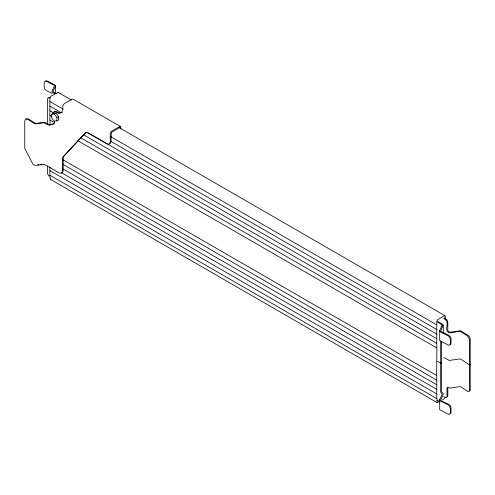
<?xml version="1.0" encoding="UTF-8"?>
<svg xmlns="http://www.w3.org/2000/svg" width="495" height="495" viewBox="0 0 495 495"><rect width="100%" height="100%" fill="white"/><g stroke="black" fill="none" stroke-linecap="round" stroke-linejoin="round"><path stroke-width="0.74" d="M54.543 121.294L54.339 123.1L53.435 124.01L49.568 125.186L47.631 124.82L44.439 122.983L43.35 122.809L34.854 123.899L27.677 119.369L25.635 119.097L24.75 121.071L24.75 148.364L32.849 164.062L33.79 164.971L36.098 165.386L44.439 164.433L59.196 172.953L61.071 173.33L62.005 172.538L62.389 171.109L62.389 158.666L62.964 156.89L85.196 132.889L86.353 132.443L87.813 132.821L107.062 143.934L109.29 144.113L110.249 142.09L110.249 133.805L110.719 132.233L111.845 131.039L119.425 126.664L120.551 126.553L121.021 129.09M51.752 114.388L51.758 117.841L52.817 119.592L54.351 121.065L56.944 120.83L58.577 119.889L58.577 116.43L55.985 113.207L53.392 113.435L51.752 114.388L54.351 114.153L55.985 113.207M58.577 116.43L56.944 117.377L56.944 120.83M445.259 397.268L444.461 398.648L442.61 399.719M469.712 391.112L470.25 389.85L470.25 339.186L469.712 337.194L468.418 335.641L460.721 330.759L450.097 332.176L448.612 331.78L447.814 330.394L447.814 322.109L447.226 320.141L444.535 317.914M447.226 397.089L447.814 395.796L447.814 387.505L447.016 387.969L447.016 396.254L446.428 397.547L443.737 396.668M439.647 330.66L440.364 331.99L448.167 335.827L449.683 337.243L450.314 339.18L450.314 343.79L449.683 345.108L448.167 345.034L439.709 340.585L439.647 330.66L442.159 325.246L441.67 324.503L437.036 321.824M438.186 321.571L443.217 324.745L440.736 330.827L441.095 331.489L448.897 335.325L450.413 336.749L451.044 338.685L451.044 343.295L450.413 344.613M439.647 399.743L440.364 401.074L448.167 404.91L449.683 406.327L450.314 408.264L450.314 412.873L449.683 414.191L448.167 414.117L439.709 409.674L439.647 399.743L442.159 394.329L440.674 392.089L440.674 340.931M45.546 80.809L47.05 80.852L55.502 85.301L55.564 86.019L52.946 91.649L56.35 93.796M110.088 143.649L111.047 141.632L111.301 132.567L119.425 127.586L120.223 128.044M450.413 413.696L451.044 412.378L451.044 407.769L450.413 405.832L448.897 404.409L441.095 400.579L440.736 399.911L443.248 394.496L443.217 393.828L441.472 391.625L441.472 341.234M436.683 324.844L436.881 321.045L437.679 319.665L444.461 315.748L445.259 316.212L445.259 318.972M436.683 329.453L436.881 324.961L110.707 136.645M436.683 334.057L436.881 329.565L110.707 141.248M436.683 338.66L436.881 334.175L87.281 132.332M436.683 343.27L436.881 338.778L83.265 134.615M436.683 347.874L436.881 343.382L80.586 137.678M436.683 375.507L436.881 347.991L77.907 140.735M436.683 380.111L436.881 375.625L63.181 159.866M436.683 384.72L436.881 380.228L63.181 164.476M436.683 389.324L436.881 384.832L63.181 169.08M436.683 393.927L436.881 389.441L61.844 172.91M436.683 398.537L436.881 394.045L49.797 170.565L49.995 166.766M52.495 113.652L53.689 112L55.811 112.056L58.651 113.374L61.597 112.736L62.785 109.537L62.785 106.4L63.255 104.829L64.381 103.634L71.961 99.26L73.087 99.149L120.551 126.553M53.293 113.194L54.487 111.542L56.609 111.598L59.45 112.916L62.395 112.278M85.994 132.431L63.762 156.426L63.187 158.202L63.187 170.645L62.803 172.081L61.869 172.866M441.472 362.612L440.674 363.07L437.45 361.214M439.529 401.501L437.135 402.59L50.249 179.221L49.995 175.286M470.25 364.518L469.39 364.939L460.919 359.197L459.768 358.986L449.231 360.422L443.73 357.514M54.233 123.552L50.366 124.721L48.43 124.363L45.237 122.519L44.148 122.352L35.652 123.434L28.475 118.911L26.427 118.633M37.62 164.81L39.068 164.588M40.522 164.365L41.97 164.136M71.503 100.089L58.119 92.361L50.793 96.296L49.995 97.676L49.797 101.481L63.181 109.209M50.249 179.221L50.793 179.196M48.801 97.453L50.193 97.565M49.395 98.022L48.003 97.917L47.402 99.173L47.402 123.738M52.167 93.437L46.32 90.56L44.816 89.125L44.173 87.2L44.173 82.597L44.816 81.304L46.32 81.347L54.116 85.183L54.475 85.845L51.963 91.259L52.099 92.15L54.902 93.883M119.029 127.524L445.005 315.73M443.737 318.372L446.428 320.599C448.823 324.064 444.077 331.446 449.231 332.789C453.16 333.246 457.021 330.74 460.919 331.563C463.716 334.125 468.926 335.214 469.39 339.607L469.39 390.27L468.858 391.533L467.565 391.335L460.919 386.83L459.768 386.62L450.388 388.074L447.814 387.505M61.176 112.656L49.797 106.085L49.995 101.593M53.813 113.008L49.797 110.688L49.995 106.196M51.802 116.455L49.797 115.298L49.995 110.806M54.481 122.605L49.797 119.901L49.995 115.409M49.995 124.622L49.995 120.013M437.036 400.121L439.684 401.649M56.944 117.377L54.351 114.153M49.395 176.319L48.003 174.822L47.402 172.866L47.402 165.955M437.135 402.59L436.881 398.648L49.797 175.168L49.995 170.676M58.119 92.361L58.373 92.843M443.248 325.413L443.248 333.092M55.564 86.019L55.564 93.691"/></g></svg>
